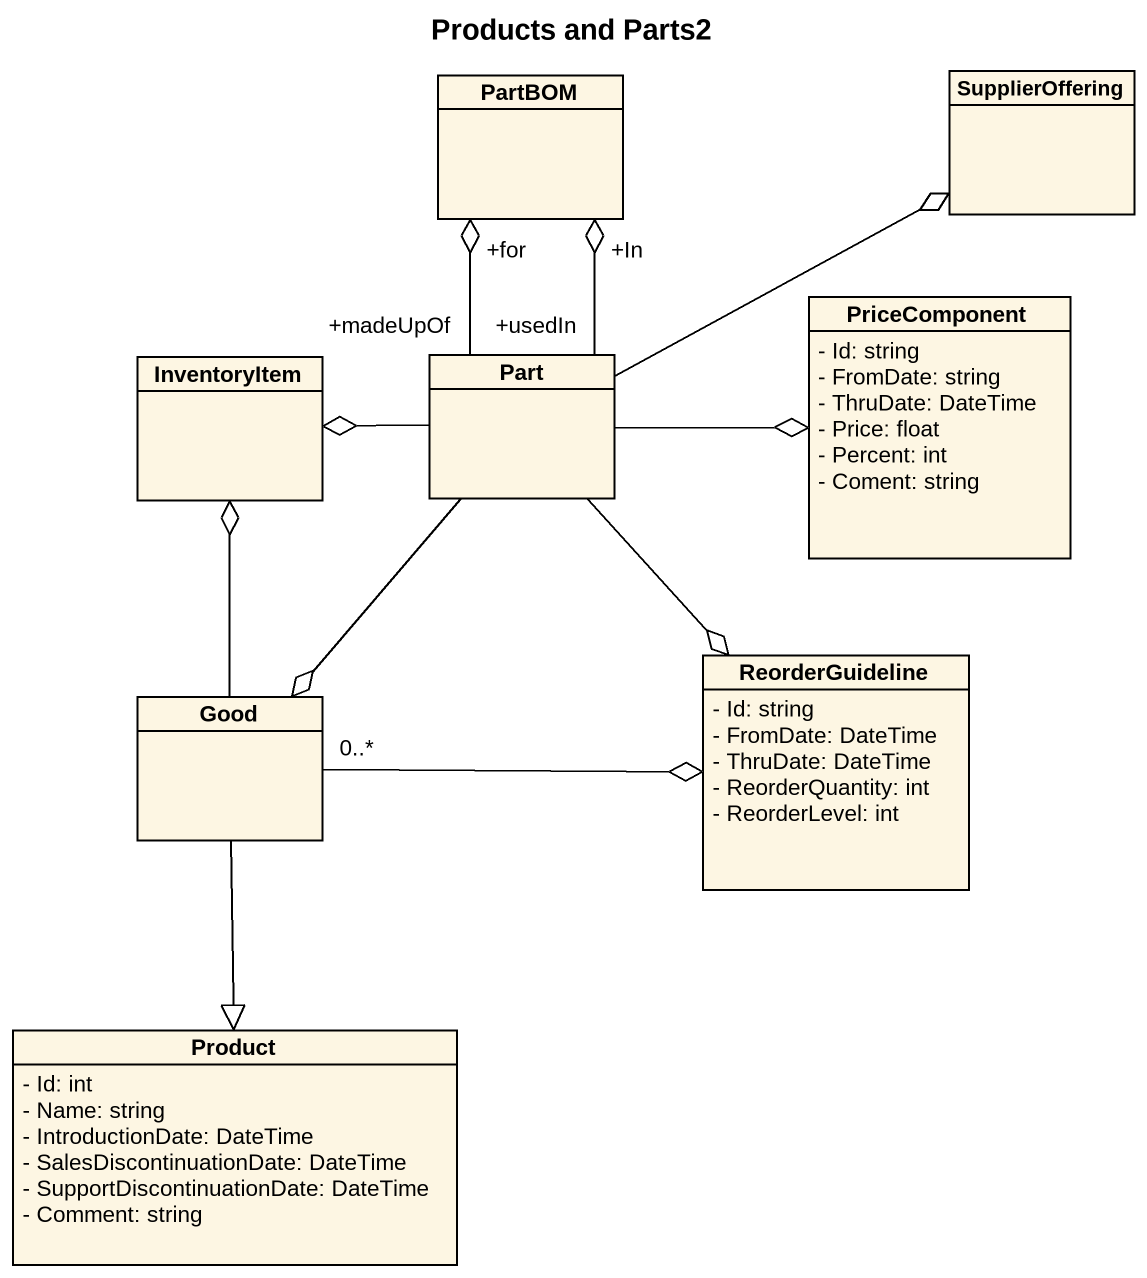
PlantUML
@startuml
title Products and Parts2
hide circle
hide empty members
skinparam classAttributeIconSize 0
class PartBOM
class SupplierOffering
class PriceComponent {
  - Id: string
  - FromDate: string
  - ThruDate: DateTime
  - Price: float
  - Percent: int
  - Coment: string
}
class InventoryItem
class Part
class ReorderGuideline {
  - Id: string
  - FromDate: DateTime
  - ThruDate: DateTime
  - ReorderQuantity: int
  - ReorderLevel: int
}
class Good
class Product {
  - Id: int
  - Name: string
  - IntroductionDate: DateTime
  - SalesDiscontinuationDate: DateTime
  - SupportDiscontinuationDate: DateTime
  - Comment: string
}
Part "+usedIn" -up-o "+In" PartBOM
Part "+madeUpOf" -up-o "+for" PartBOM
Part -right-o SupplierOffering
Part -right-o PriceComponent
Part -left-o InventoryItem
Part --o ReorderGuideline
Part --o Good
Good -up-o InventoryItem
Good "0..*" -right-o ReorderGuideline
Good --|> Product
@enduml
